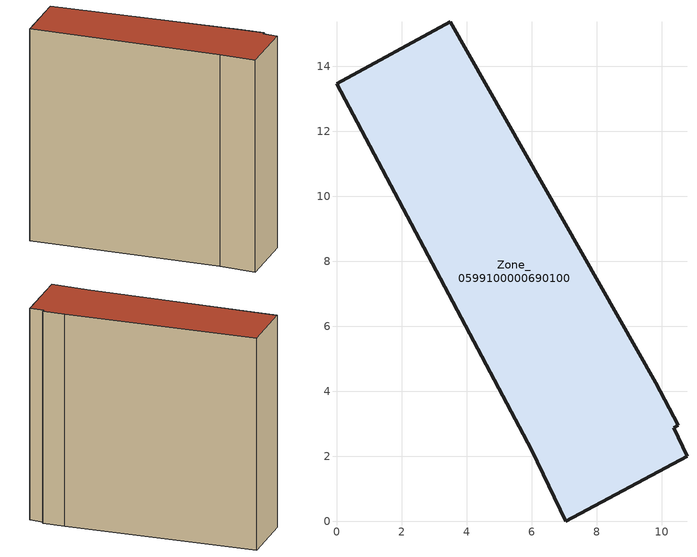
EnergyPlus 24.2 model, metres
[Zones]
Zone_0599100000690100
 floor ground (C_G): 0,13.47 3.5,15.38 9.83,4.26 10.52,2.96 10.37,2.88 10.78,2.01 7.06,0 6,2.2 z2.86
 wall outside (C_F): 7.06,0 10.78,2.01 10.37,2.88 10.52,2.96 9.83,4.26 3.5,15.38 0,13.47 6,2.2 7.06,0 z2.86:17.41
 roof outside (C_R): 3.5,15.38 0,13.47 6,2.2 7.06,0 10.78,2.01 10.37,2.88 10.52,2.96 9.83,4.26 z17.41
[BUILDING]
Pand.0599100000690100: North Axis=0; Terrain=City; Loads Convergence Tolerance Value=0.04; Temperature Convergence Tolerance Value=0.4; Solar Distribution=FullExterior; Maximum Number of Warmup Days=25; Minimum Number of Warmup Days=1
[Site:Location]
Rotterdam.The.Hague.AP_ZH_NLD Design_Conditions: Latitude=51.96; Longitude=4.45; Time Zone=1; Elevation=-4.5
[SITE:GROUNDTEMPERATURE:BUILDINGSURFACE]
18, 18, 18, 18, 18, 18, 18, 18, 18, 18, 18, 18
[MATERIAL] Thermal Absorptance=0.9; Solar Absorptance=0.7; Visible Absorptance=0.7
Name | Roughness | Thickness | Conductivity | Density | Specific Heat
G.TI.1946 | MediumSmooth | 0.15 | 1 | 540 | 1210
F.TI.1946 | Rough | 0.3 | 0.857143 | 1920 | 840
R.TI.1946 | MediumRough | 0.2 | 0.1 | 1500 | 1000
[CONSTRUCTION]
C_G: G.TI.1946
C_F: F.TI.1946
C_R: R.TI.1946
[ZONE]
Zone_0599100000690100: Type=1; Multiplier=1; Ceiling Height=Autocalculate; Volume=Autocalculate; Floor Area=autocalculate; Part of Total Floor Area=Yes
[ZONEINFILTRATION:DESIGNFLOWRATE]
Infil_Zone_0599100000690100: Zone or ZoneList or Space or SpaceList=Zone_0599100000690100; Schedule=AlwaysOn; Design Flow Rate Calculation Method=Flow/Area; Flow Rate per Floor Area=0.003; Constant Term Coefficient=1; Temperature Term Coefficient=0; Velocity Term Coefficient=0; Velocity Squared Term Coefficient=0
[HVACTEMPLATE:ZONE:IDEALLOADSAIRSYSTEM]
Zone_0599100000690100: Maximum Heating Supply Air Temperature=50; Minimum Cooling Supply Air Temperature=13; Maximum Heating Supply Air Humidity Ratio=0.0156; Minimum Cooling Supply Air Humidity Ratio=0.0077; Heating Limit=NoLimit; Cooling Limit=NoLimit; Dehumidification Control Type=ConstantSensibleHeatRatio; Cooling Sensible Heat Ratio=0.7; Dehumidification Setpoint=60; Humidification Control Type=None; Humidification Setpoint=30; Outdoor Air Method=None; Outdoor Air Flow Rate per Person=0.00944; Outdoor Air Flow Rate per Zone Floor Area=0; Outdoor Air Flow Rate per Zone=0; Demand Controlled Ventilation Type=None; Outdoor Air Economizer Type=NoEconomizer; Heat Recovery Type=None; Sensible Heat Recovery Effectiveness=0.7; Latent Heat Recovery Effectiveness=0.65
[ZONECONTROL:THERMOSTAT]
ThermostatControl_Zone_0599100000690100: Zone or ZoneList=Zone_0599100000690100; Control Type Schedule=DualSetpointControlType; Control 1=Thermostat_Zone_0599100000690100; Temperature Difference Between Cutout And Setpoint=0
[THERMOSTATSETPOINT:DUALSETPOINT]
Thermostat_Zone_0599100000690100: Heating Setpoint Temperature Schedule=HeatingSetpoint_Zone_0599100000690100; Cooling Setpoint Temperature Schedule=CoolingSetpoint_Zone_0599100000690100
[SCHEDULE:COMPACT]
HeatingSetpoint_Zone_0599100000690100: Through: 12/31, For: AllDays, Until: 24:00, 21
CoolingSetpoint_Zone_0599100000690100: Through: 12/31, For: AllDays, Until: 24:00, 24
DualSetpointControlType: Through: 12/31, For: AllDays, Until: 24:00, 4
AlwaysOn: Through: 12/31, For: AllDays, Until: 24:00, 1
